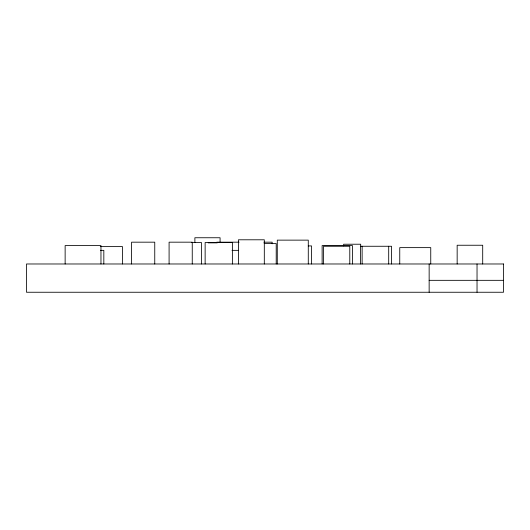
<?xml version="1.0" encoding="UTF-8"?>
<svg xmlns="http://www.w3.org/2000/svg" width="530" height="530" viewBox="0 0 530 530"><rect width="100%" height="100%" fill="white"/><g stroke="black" fill="none" stroke-linecap="round" stroke-linejoin="round"><path stroke-width="0.79" d="M216.75 242.177L239.09 242.177M263.887 242.177L272.162 242.177L272.162 243.793M191.781 242.521L201.44 242.521L201.44 263.98M208.164 242.859L217.247 242.859M264.152 243.542L276.209 243.542L276.209 263.98M308.235 245.927L311.534 245.927L311.534 263.98M100.289 246.609L122.47 246.609L122.47 263.98M100.554 250.352L103.827 250.352L103.827 263.98M232.007 250.352L238.447 250.352M429.148 280.33L503.5 280.33M482.704 263.98L482.704 245.244L457.158 245.244L457.158 263.98M477.033 263.98L477.033 292.249M430.751 263.98L430.751 247.629L399.752 247.629L399.752 263.98M429.148 263.98L429.148 292.249M391.518 263.98L391.518 246.264L360.519 246.264L360.519 263.98M388.695 246.264L388.695 263.98M362.129 246.264L362.129 263.98M360.685 246.689L360.685 244.224L343.652 244.224L343.652 245.867M352.457 263.98L352.457 245.582L322.134 245.582L322.134 263.98M349.787 263.98L349.787 246.264L323.558 246.264L323.558 263.98M308.281 263.98L308.281 240.136L277.283 240.136L277.283 263.98M264.311 263.98L264.311 239.792L238.42 239.792L238.42 263.98M232.385 263.98L232.385 242.521L205.136 242.521L205.136 263.98M220.082 242.667L220.082 237.751L194.881 237.751L194.881 242.667M192.251 263.98L192.251 242.177L169.09 242.177L169.09 263.98M154.753 263.98L154.753 242.177L131.592 242.177L131.592 263.98M100.965 263.98L100.965 245.582L65.137 245.582L65.137 263.98M503.5 263.98L26.5 263.98L26.5 292.249L503.5 292.249L503.5 263.98"/></g></svg>
